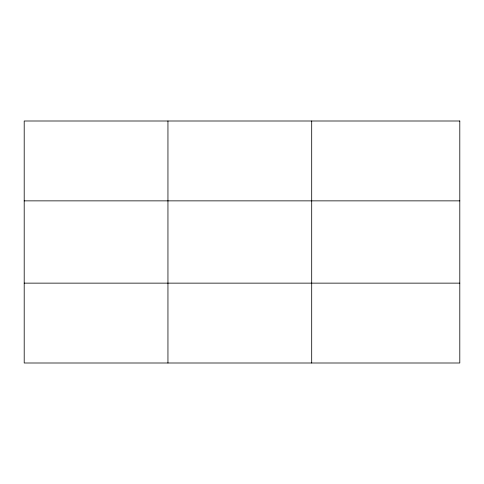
<?xml version="1.0" encoding="UTF-8"?>
<svg xmlns="http://www.w3.org/2000/svg" width="484" height="484" viewBox="0 0 484 484"><rect width="100%" height="100%" fill="white"/><g stroke="black" fill="none" stroke-linecap="round" stroke-linejoin="round"><path stroke-width="0.73" d="M167.948 363L167.948 121M311.696 363L311.696 121M24.2 200.86L459.8 200.86M24.2 283.14L459.8 283.14M459.8 121L24.2 121L24.2 363L459.8 363L459.8 121"/></g></svg>
